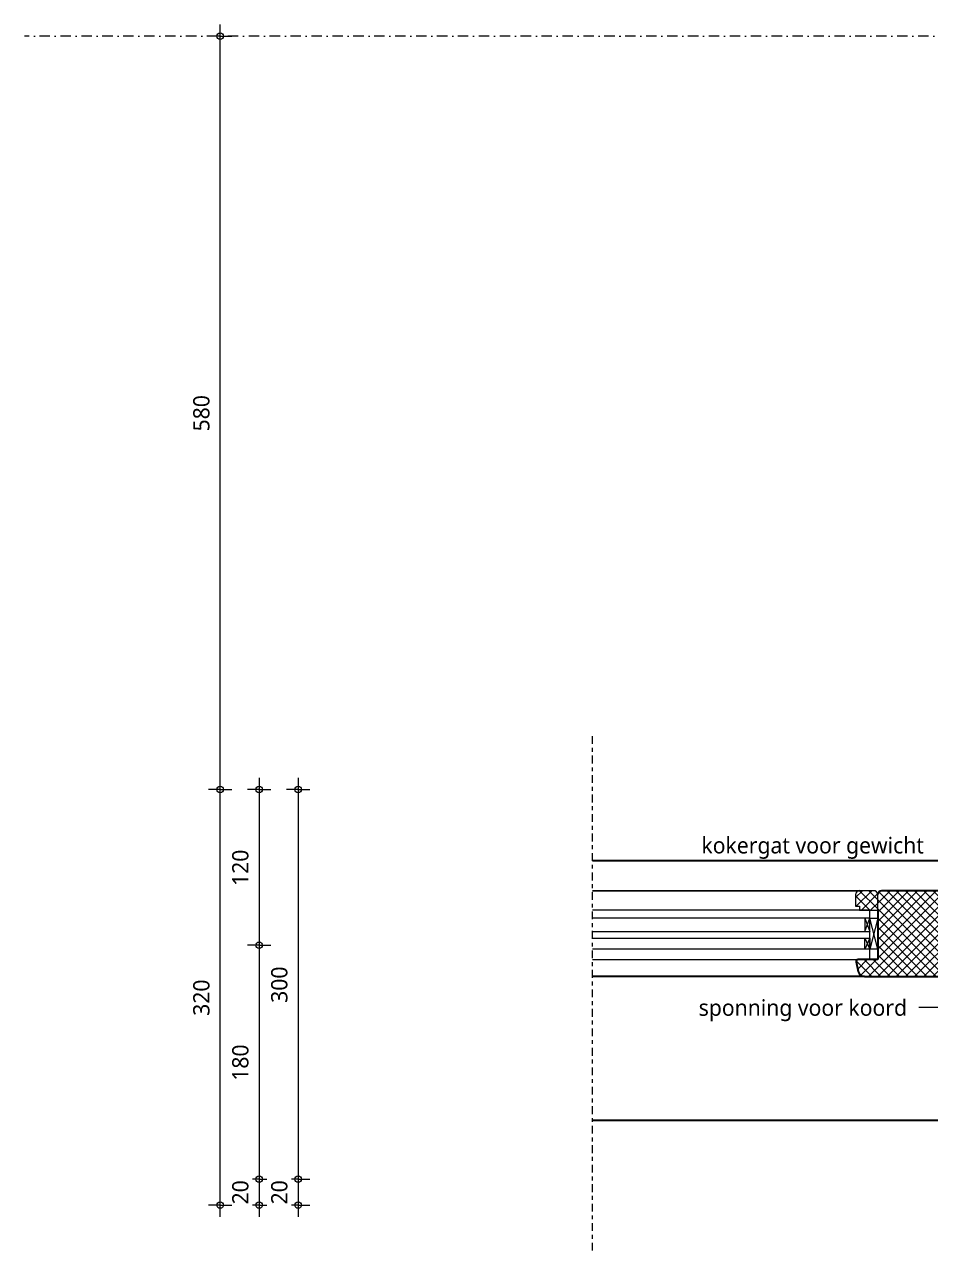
# Model space of a CAD drawing. Header units: millimetres. Extents: x -435 to 27166, y -19117 to 26500.
# Drawn here: x 1396 to 2093, y 4833 to 5777 of the extents above; entities that cross this region are included whole.
import ezdxf

# ---------------------------------------------------------------- set-up
doc = ezdxf.new("R2010")
doc.units = ezdxf.units.MM
doc.linetypes.add('MV_center', pattern=[15, 6, -3, 3, -3])
doc.linetypes.add('MV_stramien', pattern=[16, 8, -4, 0, -4])
for name, color, linetype, lineweight in [('A-ANNO-DIMS', 211, 'Continuous', 13), ('A-ANNO-DIMS-5', 211, 'Continuous', 13), ('A-DETL', 90, 'Continuous', 13), ('A-DETL-GENF', 92, 'Continuous', 18), ('G-ANNO-TEXT', 231, 'Continuous', 13)]:
    doc.layers.add(name, color=color, linetype=linetype, lineweight=lineweight)
doc.styles.add('Segoe UI_3', font='segoeui.ttf', dxfattribs={"height": 12.5})
doc.dimstyles.new('2_5_mm', dxfattribs={"dimscale": 304.8, "dimtxt": 13.092049, "dimasz": 0.016404, "dimexe": 0.029528, "dimexo": 0.0625, "dimgap": 0.014764, "dimtad": 1, "dimdec": 0, "dimzin": 0, "dimdsep": 46, "dimtxsty": 'Segoe UI_3', "dimblk1": 'DOTBLANK', "dimblk2": 'DOTBLANK', "dimsah": 1, "dimcen": 0.09, "dimdle": 0.029528, "dimazin": 0, "dimtfac": 1, "dimtdec": 4, "dimtix": 1, "dimtmove": 0, "dimatfit": 3, "dimfxl": 0.029528, "dimfxlon": 1, "dimtvp": 1, "dimtfill": 1, "dimtolj": 1, "dimtzin": 0, "dimarcsym": 2})
pattern_1 = [(45, (0, 0), (-3.535534, 3.535534), []), (135, (0, 0), (-3.535534, -3.535534), [])]

# ---------------------------------------------------------------- blocks, each defined once
blk = doc.blocks.new('31 driedubbel_glas - HR___-3132308-Details Appartement')
at = {"layer": 'A-DETL-GENF', "lineweight": 13}
for p, q in [((380, 0), (166.35, 0)), ((380, -21.5), (380, 0)), ((380, -6), (166.35, -6)), ((376, -6), (376, -16.5)), ((376, -16.5), (380, -6)), ((376, -6), (380, -16.5)), ((166.35, -16.5), (380, -16.5)), ((166.35, -21.5), (380, -21.5)), ((380, -21.5), (376, -30)), ((376, -21.5), (380, -30)), ((376, -30), (376, -21.5)), ((380, -21.5), (380, -30)), ((380, -30), (166.35, -30)), ((380, -30), (376, -30)), ((380, -38), (380, -30)), ((166.35, -38), (380, -38))]:
    blk.add_line(p, q, dxfattribs=at)
blk = doc.blocks.new('33 sparing - Type 1-4933711-Details Appartement')
at = {"layer": 'A-DETL-GENF'}
for p, q in [((0, 6), (24, 6)), ((0, 0), (0, 6)), ((0, 6), (24, 0)), ((24, 6), (0, 0)), ((24, 0), (0, 0)), ((24, 6), (24, 0))]:
    blk.add_line(p, q, dxfattribs=at)
blk = doc.blocks.new('NLRS_00_DI_maskeer - Type 1-4234958-Details Appartement')
at = {"layer": 'A-DETL-GENF', "linetype": 'MV_center'}
blk.add_line((299, 0), (-100, 0), dxfattribs=at)
blk = doc.blocks.new('DIMBLOCK207-Details Appartement')
at = {"layer": 'A-ANNO-DIMS-5'}
for p, q in [((1576.75, 5196.97), (1576.75, 5067.97)), ((1576.75, 5187.97), (1567.75, 5187.97)), ((1576.75, 5187.97), (1585.75, 5187.97)), ((1576.75, 5067.97), (1567.75, 5067.97)), ((1576.75, 5067.97), (1585.75, 5067.97))]:
    blk.add_line(p, q, dxfattribs=at)
for centre in [(1576.75, 5187.97), (1576.75, 5067.97)]:
    blk.add_circle(centre, 2.5, dxfattribs=at)
at = {"layer": 'A-ANNO-DIMS-5', "color": 0, "insert": (1555.94, 5113.69), "char_height": 12.5, "width": 34.2774, "attachment_point": 1, "rotation": 90, "line_spacing_factor": 1.142579, "style": 'Segoe UI_3', "bg_fill": 3, "box_fill_scale": 1.25, "bg_fill_color": 9, "bg_fill_true_color": 13158600, "bg_fill_transparency": 0}
blk.add_mtext('120', dxfattribs=at)
blk = doc.blocks.new('_DotBlank')
at = {"color": 0, "linetype": 'ByBlock', "lineweight": -2}
blk.add_line((-0.5, 0), (-1, 0), dxfattribs=at)
blk.add_circle((0, 0), 0.5, dxfattribs=at)
blk = doc.blocks.new('DIMBLOCK208-Details Appartement')
at = {"layer": 'A-ANNO-DIMS-5'}
for p, q in [((1576.75, 5067.97), (1567.75, 5067.97)), ((1576.75, 5067.97), (1576.75, 4887.97)), ((1576.75, 5067.97), (1585.75, 5067.97)), ((1576.75, 4887.97), (1567.75, 4887.97)), ((1576.75, 4887.97), (1585.75, 4887.97))]:
    blk.add_line(p, q, dxfattribs=at)
for centre in [(1576.75, 5067.97), (1576.75, 4887.97)]:
    blk.add_circle(centre, 2.5, dxfattribs=at)
at = {"layer": 'A-ANNO-DIMS-5', "color": 0, "insert": (1555.94, 4963.69), "char_height": 12.5, "width": 34.2774, "attachment_point": 1, "rotation": 90, "line_spacing_factor": 1.142579, "style": 'Segoe UI_3', "bg_fill": 3, "box_fill_scale": 1.25, "bg_fill_color": 9, "bg_fill_true_color": 13158600, "bg_fill_transparency": 0}
blk.add_mtext('180', dxfattribs=at)
blk = doc.blocks.new('DIMBLOCK209-Details Appartement')
at = {"layer": 'A-ANNO-DIMS-5'}
for p, q in [((1576.75, 4887.97), (1567.75, 4887.97)), ((1576.75, 4887.97), (1576.75, 4858.97)), ((1576.75, 4887.97), (1585.75, 4887.97)), ((1576.75, 4867.97), (1567.75, 4867.97)), ((1576.75, 4867.97), (1585.75, 4867.97))]:
    blk.add_line(p, q, dxfattribs=at)
for centre in [(1576.75, 4887.97), (1576.75, 4867.97)]:
    blk.add_circle(centre, 2.5, dxfattribs=at)
at = {"layer": 'A-ANNO-DIMS-5', "color": 0, "insert": (1555.94, 4868.45), "char_height": 12.5, "width": 22.8516, "attachment_point": 1, "rotation": 90, "line_spacing_factor": 1.142579, "style": 'Segoe UI_3', "bg_fill": 3, "box_fill_scale": 1.25, "bg_fill_color": 9, "bg_fill_true_color": 13158600, "bg_fill_transparency": 0}
blk.add_mtext('20', dxfattribs=at)
blk = doc.blocks.new('DIMBLOCK210-Details Appartement')
at = {"layer": 'A-ANNO-DIMS-5'}
for p, q in [((1546.75, 5187.97), (1537.75, 5187.97)), ((1546.75, 4858.97), (1546.75, 5187.97)), ((1546.75, 5187.97), (1555.75, 5187.97)), ((1546.75, 4867.97), (1537.75, 4867.97)), ((1546.75, 4867.97), (1555.75, 4867.97))]:
    blk.add_line(p, q, dxfattribs=at)
for centre in [(1546.75, 5187.97), (1546.75, 4867.97)]:
    blk.add_circle(centre, 2.5, dxfattribs=at)
at = {"layer": 'A-ANNO-DIMS-5', "color": 0, "insert": (1525.94, 5013.69), "char_height": 12.5, "width": 34.2774, "attachment_point": 1, "rotation": 90, "line_spacing_factor": 1.142579, "style": 'Segoe UI_3', "bg_fill": 3, "box_fill_scale": 1.25, "bg_fill_color": 9, "bg_fill_true_color": 13158600, "bg_fill_transparency": 0}
blk.add_mtext('320', dxfattribs=at)
blk = doc.blocks.new('DIMBLOCK211-Details Appartement')
at = {"layer": 'A-ANNO-DIMS-5'}
for p, q in [((1546.75, 5767.97), (1537.75, 5767.97)), ((1546.75, 5187.97), (1546.75, 5776.97)), ((1546.75, 5767.97), (1555.75, 5767.97)), ((1546.75, 5187.97), (1537.75, 5187.97)), ((1546.75, 5187.97), (1555.75, 5187.97))]:
    blk.add_line(p, q, dxfattribs=at)
for centre in [(1546.75, 5767.97), (1546.75, 5187.97)]:
    blk.add_circle(centre, 2.5, dxfattribs=at)
at = {"layer": 'A-ANNO-DIMS-5', "color": 0, "insert": (1525.94, 5463.69), "char_height": 12.5, "width": 34.2774, "attachment_point": 1, "rotation": 90, "line_spacing_factor": 1.142579, "style": 'Segoe UI_3', "bg_fill": 3, "box_fill_scale": 1.25, "bg_fill_color": 9, "bg_fill_true_color": 13158600, "bg_fill_transparency": 0}
blk.add_mtext('580', dxfattribs=at)
blk = doc.blocks.new('DIMBLOCK212-Details Appartement')
at = {"layer": 'A-ANNO-DIMS-5'}
for p, q in [((1606.75, 5196.97), (1606.75, 4887.97)), ((1606.75, 5187.97), (1597.75, 5187.97)), ((1606.75, 5187.97), (1615.75, 5187.97)), ((1606.75, 4887.97), (1597.75, 4887.97)), ((1606.75, 4887.97), (1615.75, 4887.97))]:
    blk.add_line(p, q, dxfattribs=at)
for centre in [(1606.75, 5187.97), (1606.75, 4887.97)]:
    blk.add_circle(centre, 2.5, dxfattribs=at)
at = {"layer": 'A-ANNO-DIMS-5', "color": 0, "insert": (1585.94, 5023.69), "char_height": 12.5, "width": 34.2774, "attachment_point": 1, "rotation": 90, "line_spacing_factor": 1.142579, "style": 'Segoe UI_3', "bg_fill": 3, "box_fill_scale": 1.25, "bg_fill_color": 9, "bg_fill_true_color": 13158600, "bg_fill_transparency": 0}
blk.add_mtext('300', dxfattribs=at)
blk = doc.blocks.new('DIMBLOCK213-Details Appartement')
at = {"layer": 'A-ANNO-DIMS-5'}
for p, q in [((1606.75, 4887.97), (1597.75, 4887.97)), ((1606.75, 4887.97), (1606.75, 4858.97)), ((1606.75, 4887.97), (1615.75, 4887.97)), ((1606.75, 4867.97), (1597.75, 4867.97)), ((1606.75, 4867.97), (1615.75, 4867.97))]:
    blk.add_line(p, q, dxfattribs=at)
for centre in [(1606.75, 4887.97), (1606.75, 4867.97)]:
    blk.add_circle(centre, 2.5, dxfattribs=at)
at = {"layer": 'A-ANNO-DIMS-5', "color": 0, "insert": (1585.94, 4868.45), "char_height": 12.5, "width": 22.8516, "attachment_point": 1, "rotation": 90, "line_spacing_factor": 1.142579, "style": 'Segoe UI_3', "bg_fill": 3, "box_fill_scale": 1.25, "bg_fill_color": 9, "bg_fill_true_color": 13158600, "bg_fill_transparency": 0}
blk.add_mtext('20', dxfattribs=at)

msp = doc.modelspace()

# ---------------------------------------------------------------- hatches: boundary and pattern name
at = {"layer": 'A-DETL-GENF', "lineweight": 13}
h = msp.add_hatch(dxfattribs=at)
h.set_pattern_fill('FP_20', color=250, style=0, pattern_type=2)
h.set_pattern_definition(pattern_1)
h.paths.add_polyline_path([(2038.84, 5095.04), (2052.84, 5095.04), (2052.84, 5107.04), (2052.74, 5107.82), (2052.44, 5108.54), (2051.96, 5109.16), (2051.34, 5109.63), (2050.62, 5109.93), (2049.84, 5110.04), (2038.84, 5110.04), (2038.07, 5109.93), (2037.34, 5109.63), (2036.72, 5109.16), (2036.25, 5108.54), (2035.95, 5107.81), (2035.84, 5107.04), (2035.84, 5097.99), (2038.84, 5097.99)])
h = msp.add_hatch(dxfattribs=at)
h.set_pattern_fill('FP_20', color=250, style=0, pattern_type=2)
h.set_pattern_definition(pattern_1)
h.paths.add_polyline_path([(2042.74, 5044), (2118.22, 5044), (2118.99, 5044.1), (2119.72, 5044.4), (2120.34, 5044.87), (2120.81, 5045.5), (2121.11, 5046.22), (2121.22, 5047), (2121.22, 5048.27), (2111.22, 5048.27), (2111.22, 5051.27), (2121.22, 5051.27), (2121.22, 5069.5), (2119.27, 5069.75), (2117.47, 5070.5), (2115.91, 5071.69), (2114.72, 5073.25), (2113.97, 5075.05), (2113.72, 5077), (2113.97, 5078.94), (2114.72, 5080.75), (2115.91, 5082.3), (2117.47, 5083.49), (2119.27, 5084.24), (2121.22, 5084.5), (2121.22, 5107), (2121.09, 5107.82), (2120.81, 5108.5), (2120.34, 5109.12), (2119.72, 5109.59), (2118.99, 5109.89), (2118.22, 5110), (2055.84, 5110), (2055.07, 5109.89), (2054.34, 5109.59), (2053.72, 5109.12), (2053.25, 5108.5), (2052.95, 5107.77), (2052.84, 5107), (2052.84, 5057), (2037.33, 5056.95), (2036.98, 5056.8), (2036.67, 5056.58), (2036.43, 5056.28), (2036.28, 5055.93), (2036.21, 5055.55), (2036.25, 5055.17), (2037.86, 5047.91), (2038.22, 5046.85), (2038.82, 5045.89), (2039.61, 5045.1), (2040.56, 5044.49), (2041.62, 5044.12)])

# ---------------------------------------------------------------- linework, layer by layer
at = {"layer": 'A-DETL', "linetype": 'MV_stramien', "lineweight": 18}
msp.add_line((2993.47, 5767.97), (1396.11, 5767.97), dxfattribs=at)
at = {"layer": 'A-DETL', "lineweight": 25}
for p, q in [((2103.12, 5133), (1833.2, 5133)), ((2038.84, 5110.04), (1833.2, 5109.78)), ((2118.22, 5110), (2055.84, 5110)), ((2052.84, 5095.04), (2052.84, 5057)), ((2036.25, 5055.17), (2037.86, 5047.91)), ((2052.84, 5057), (2037.71, 5057)), ((2042.74, 5044), (1833.2, 5044)), ((2042.74, 5044), (2118.22, 5044)), ((2113.97, 4933), (1833.2, 4933))]:
    msp.add_line(p, q, dxfattribs=at)
at = {"layer": 'A-DETL'}
for p, q in [((2035.84, 5107.04), (2035.84, 5097.99)), ((2049.84, 5110.04), (2038.84, 5110.04)), ((2052.84, 5095.04), (2052.84, 5107.04)), ((2038.84, 5095.04), (2052.84, 5095.04))]:
    msp.add_line(p, q, dxfattribs=at)
at = {"layer": 'A-DETL', "lineweight": 18}
for p, q in [((2035.84, 5097.99), (2038.84, 5097.99)), ((2038.84, 5097.99), (2038.84, 5095.04))]:
    msp.add_line(p, q, dxfattribs=at)
at = {"layer": 'A-DETL'}
for centre, start, end in [((2038.84, 5107.04), 90, 180), ((2049.84, 5107.04), 0, 90)]:
    msp.add_arc(centre, 3, start, end, dxfattribs=at)
at = {"layer": 'A-DETL', "lineweight": 25}
for centre, radius, start, end in [((2055.84, 5107), 3, 90, 179.22292), ((2037.71, 5055.5), 1.5, 90, 192.5), ((2042.74, 5049), 5, 192.5, 270)]:
    msp.add_arc(centre, radius, start, end, dxfattribs=at)
at = {"layer": 'G-ANNO-TEXT', "color": 250}
msp.add_line((2099.36, 5019.96), (2084.61, 5019.96), dxfattribs=at)

# ---------------------------------------------------------------- block references
at = {"layer": 'A-DETL-GENF', "linetype": 'MV_center', "rotation": 270}
msp.add_blockref('NLRS_00_DI_maskeer - Type 1-4234958-Details Appartement', (1833.2, 5132), dxfattribs=at)
at = {"layer": 'A-DETL-GENF', "lineweight": 13}
msp.add_blockref('31 driedubbel_glas - HR___-3132308-Details Appartement', (1666.85, 5095), dxfattribs=at)
at = {"layer": 'A-DETL-GENF', "rotation": 270.0000000000546}
msp.add_blockref('33 sparing - Type 1-4933711-Details Appartement', (2046.85, 5089), dxfattribs=at)

# ---------------------------------------------------------------- texts
at = {"layer": 'G-ANNO-TEXT', "color": 7, "char_height": 12.5, "attachment_point": 1, "style": 'Segoe UI_3'}
for s, insert, width in [('kokergat voor gewicht', (1917.15, 5151.21), 209.2404), ('sponning voor koord', (1915.06, 5026.21), 196.4134)]:
    msp.add_mtext(s, dxfattribs=dict(at, insert=insert, width=width))

# ---------------------------------------------------------------- dimensions: what is measured, and where the dimension line sits
at = {"layer": 'A-ANNO-DIMS'}
dim = msp.add_linear_dim(base=(1576.75, 5067.97), p1=(1585.75, 5187.97), p2=(1585.75, 5067.97), angle=90, dimstyle='2_5_mm', override={"dimpost": '<>', "dimfxl": 120}, dxfattribs=at)
dim.commit()
dim.dimension.update_dxf_attribs({"geometry": 'DIMBLOCK207-Details Appartement', "text_midpoint": (1565.75, 5127.97)})

# ---------------------------------------------------------------- next in the draw order: dimensions: what is measured, and where the dimension line sits
dim = msp.add_linear_dim(base=(1576.75, 4887.97), p1=(1585.75, 5067.97), p2=(1585.75, 4887.97), angle=90, dimstyle='2_5_mm', override={"dimpost": '<>', "dimfxl": 180}, dxfattribs=at)
dim.commit()
dim.dimension.update_dxf_attribs({"geometry": 'DIMBLOCK208-Details Appartement', "text_midpoint": (1565.75, 4977.97)})

# ---------------------------------------------------------------- next in the draw order: dimensions: what is measured, and where the dimension line sits
dim = msp.add_linear_dim(base=(1576.75, 4867.97), p1=(1585.75, 4887.97), p2=(1585.75, 4867.97), angle=90, dimstyle='2_5_mm', override={"dimpost": '<>', "dimfxl": 20}, dxfattribs=at)
dim.commit()
dim.dimension.update_dxf_attribs({"geometry": 'DIMBLOCK209-Details Appartement', "text_midpoint": (1565.79, 4877.97)})

# ---------------------------------------------------------------- next in the draw order: dimensions: what is measured, and where the dimension line sits
for base, p1, p2, override, picture, middle in [((1606.75, 4887.97), (1615.75, 5187.97), (1615.75, 4887.97), {"dimpost": '<>', "dimfxl": 300}, 'DIMBLOCK212-Details Appartement', (1595.79, 5037.97)), ((1546.75, 5187.97), (1555.75, 4867.97), (1555.75, 5187.97), {"dimpost": '<>', "dimfxl": 320}, 'DIMBLOCK210-Details Appartement', (1535.79, 5027.97))]:
    dim = msp.add_linear_dim(base=base, p1=p1, p2=p2, angle=90, dimstyle='2_5_mm', override=override, dxfattribs=at)
    dim.commit()
    dim.dimension.update_dxf_attribs({"geometry": picture, "text_midpoint": middle})

# ---------------------------------------------------------------- next in the draw order: dimensions: what is measured, and where the dimension line sits
for base, p1, p2, override, picture, middle in [((1546.75, 5767.97), (1555.75, 5187.97), (1537.75, 5767.97), {"dimpost": '<>', "dimfxl": 580.279243}, 'DIMBLOCK211-Details Appartement', (1535.79, 5477.97)), ((1606.75, 4867.97), (1615.75, 4887.97), (1615.75, 4867.97), {"dimpost": '<>', "dimfxl": 20}, 'DIMBLOCK213-Details Appartement', (1595.79, 4877.97))]:
    dim = msp.add_linear_dim(base=base, p1=p1, p2=p2, angle=90, dimstyle='2_5_mm', override=override, dxfattribs=at)
    dim.commit()
    dim.dimension.update_dxf_attribs({"geometry": picture, "text_midpoint": middle})

doc.saveas('drawing.dxf')
